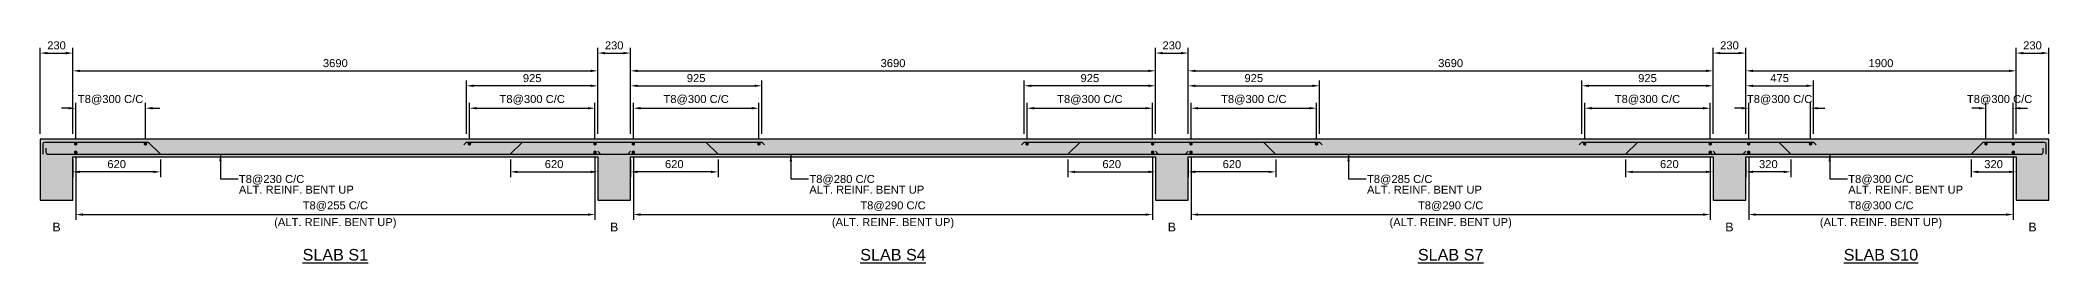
# Model space of a CAD drawing. Header units: inches. Extents: x -816171 to 9366335, y -450961 to 689132.
# Drawn here: x 7891222 to 7947702, y 265000 to 271261 of the extents above; entities that cross this region are included whole.
import ezdxf
from ezdxf.enums import TextEntityAlignment as Align

# ---------------------------------------------------------------- set-up
doc = ezdxf.new("R2010")
doc.units = ezdxf.units.IN
doc.header["$MEASUREMENT"] = 0
for name, color, linetype in [('Concrete Line', 2, 'Continuous'), ('Dimension', 31, 'Continuous'), ('Labels', 4, 'Continuous'), ('Reinforcement', 130, 'Continuous'), ('Solid', 25, 'Continuous'), ('Text', 31, 'Continuous')]:
    doc.layers.add(name, color=color, linetype=linetype)
doc.styles.add('SC-SLB1', font='SansSerif')
doc.styles.add('SC-SLB2', font='SansSerif')
doc.dimstyles.new('SlabElev', dxfattribs={"dimtxt": 225, "dimasz": 200, "dimexe": 150, "dimexo": 150, "dimgap": 100, "dimtad": 1, "dimtoh": 1, "dimdec": 4, "dimlfac": 0.25, "dimzin": 0, "dimdsep": 46, "dimtxsty": 'SC-SLB2', "dimcen": 0.09, "dimclrd": 8, "dimclre": 8, "dimclrt": 31, "dimadec": 0, "dimazin": 0, "dimtfac": 1, "dimtdec": 0, "dimtix": 1, "dimtofl": 0, "dimtmove": 0, "dimatfit": 3, "dimfxl": 1, "dimtolj": 1, "dimtzin": 0, "dimarcsym": 0})

# ---------------------------------------------------------------- blocks, each defined once
blk = doc.blocks.new('*D2975')
at = {"layer": 'DEFPOINTS', "color": 0, "transparency": 16777216}
for p in [(7906902, 270398), (7892142, 268478), (7906902, 268478)]:
    blk.add_point(p, dxfattribs=at)
at = {"layer": 'Dimension', "color": 8, "lineweight": -2, "transparency": 16777216}
for p, q in [((7892142, 268628), (7892142, 270548)), ((7906902, 268628), (7906902, 270548)), ((7892342, 270398), (7906702, 270398))]:
    blk.add_line(p, q, dxfattribs=at)
at = {"layer": 'Dimension', "color": 8, "transparency": 16777216}
for points in [[(7892342, 270431), (7892342, 270364), (7892142, 270398)], [(7906702, 270431), (7906702, 270364), (7906902, 270398)]]:
    blk.add_solid(points, dxfattribs=at)
at = {"layer": 'Dimension', "color": 31, "transparency": 16777216, "insert": (7899522, 270614), "char_height": 225, "attachment_point": 5, "style": 'SC-SLB2'}
blk.add_mtext('\\A1;3690', dxfattribs=at)
blk = doc.blocks.new('*D2976')
at = {"layer": 'DEFPOINTS', "color": 0, "transparency": 16777216}
for p in [(7892142, 270898), (7891222, 268478), (7892142, 268478)]:
    blk.add_point(p, dxfattribs=at)
at = {"layer": 'Dimension', "color": 8, "lineweight": -2, "transparency": 16777216}
for p, q in [((7891222, 268628), (7891222, 271048)), ((7891422, 270898), (7891942, 270898)), ((7892142, 268628), (7892142, 271048))]:
    blk.add_line(p, q, dxfattribs=at)
at = {"layer": 'Dimension', "color": 8, "transparency": 16777216}
for points in [[(7891422, 270931), (7891422, 270864), (7891222, 270898)], [(7891942, 270931), (7891942, 270864), (7892142, 270898)]]:
    blk.add_solid(points, dxfattribs=at)
at = {"layer": 'Dimension', "color": 31, "transparency": 16777216, "insert": (7891682, 271114), "char_height": 225, "attachment_point": 5, "style": 'SC-SLB2'}
blk.add_mtext('\\A1;230', dxfattribs=at)
blk = doc.blocks.new('*D2977')
at = {"layer": 'DEFPOINTS', "color": 0, "transparency": 16777216}
for p in [(7903212, 269978), (7903212, 268478), (7906902, 268478)]:
    blk.add_point(p, dxfattribs=at)
at = {"layer": 'Dimension', "color": 8, "lineweight": -2, "transparency": 16777216}
for p, q in [((7903212, 268628), (7903212, 270128)), ((7906702, 269978), (7903412, 269978)), ((7906902, 268628), (7906902, 270128))]:
    blk.add_line(p, q, dxfattribs=at)
at = {"layer": 'Dimension', "color": 8, "transparency": 16777216}
for points in [[(7903412, 270011), (7903412, 269944), (7903212, 269978)], [(7906702, 270011), (7906702, 269944), (7906902, 269978)]]:
    blk.add_solid(points, dxfattribs=at)
at = {"layer": 'Dimension', "color": 31, "transparency": 16777216, "insert": (7905057, 270193), "char_height": 225, "attachment_point": 5, "style": 'SC-SLB2'}
blk.add_mtext('\\A1;925', dxfattribs=at)
blk = doc.blocks.new('*D2978')
at = {"layer": 'DEFPOINTS', "color": 0, "transparency": 16777216}
for p in [(7922582, 270398), (7907822, 268478), (7922582, 268478)]:
    blk.add_point(p, dxfattribs=at)
at = {"layer": 'Dimension', "color": 8, "lineweight": -2, "transparency": 16777216}
for p, q in [((7907822, 268628), (7907822, 270548)), ((7922582, 268628), (7922582, 270548)), ((7908022, 270398), (7922382, 270398))]:
    blk.add_line(p, q, dxfattribs=at)
at = {"layer": 'Dimension', "color": 8, "transparency": 16777216}
for points in [[(7908022, 270431), (7908022, 270364), (7907822, 270398)], [(7922382, 270431), (7922382, 270364), (7922582, 270398)]]:
    blk.add_solid(points, dxfattribs=at)
at = {"layer": 'Dimension', "color": 31, "transparency": 16777216, "insert": (7915202, 270614), "char_height": 225, "attachment_point": 5, "style": 'SC-SLB2'}
blk.add_mtext('\\A1;3690', dxfattribs=at)
blk = doc.blocks.new('*D2979')
at = {"layer": 'DEFPOINTS', "color": 0, "transparency": 16777216}
for p in [(7907822, 270898), (7906902, 268478), (7907822, 268478)]:
    blk.add_point(p, dxfattribs=at)
at = {"layer": 'Dimension', "color": 8, "lineweight": -2, "transparency": 16777216}
for p, q in [((7906902, 268628), (7906902, 271048)), ((7907102, 270898), (7907622, 270898)), ((7907822, 268628), (7907822, 271048))]:
    blk.add_line(p, q, dxfattribs=at)
at = {"layer": 'Dimension', "color": 8, "transparency": 16777216}
for points in [[(7907102, 270931), (7907102, 270864), (7906902, 270898)], [(7907622, 270931), (7907622, 270864), (7907822, 270898)]]:
    blk.add_solid(points, dxfattribs=at)
at = {"layer": 'Dimension', "color": 31, "transparency": 16777216, "insert": (7907362, 271114), "char_height": 225, "attachment_point": 5, "style": 'SC-SLB2'}
blk.add_mtext('\\A1;230', dxfattribs=at)
blk = doc.blocks.new('*D2980')
at = {"layer": 'DEFPOINTS', "color": 0, "transparency": 16777216}
for p in [(7911512, 269978), (7907822, 268478), (7911512, 268478)]:
    blk.add_point(p, dxfattribs=at)
at = {"layer": 'Dimension', "color": 8, "lineweight": -2, "transparency": 16777216}
for p, q in [((7907822, 268628), (7907822, 270128)), ((7908022, 269978), (7911312, 269978)), ((7911512, 268628), (7911512, 270128))]:
    blk.add_line(p, q, dxfattribs=at)
at = {"layer": 'Dimension', "color": 8, "transparency": 16777216}
for points in [[(7908022, 270011), (7908022, 269944), (7907822, 269978)], [(7911312, 270011), (7911312, 269944), (7911512, 269978)]]:
    blk.add_solid(points, dxfattribs=at)
at = {"layer": 'Dimension', "color": 31, "transparency": 16777216, "insert": (7909667, 270193), "char_height": 225, "attachment_point": 5, "style": 'SC-SLB2'}
blk.add_mtext('\\A1;925', dxfattribs=at)
blk = doc.blocks.new('*D2981')
at = {"layer": 'DEFPOINTS', "color": 0, "transparency": 16777216}
for p in [(7918892, 269978), (7918892, 268478), (7922582, 268478)]:
    blk.add_point(p, dxfattribs=at)
at = {"layer": 'Dimension', "color": 8, "lineweight": -2, "transparency": 16777216}
for p, q in [((7918892, 268628), (7918892, 270128)), ((7922382, 269978), (7919092, 269978)), ((7922582, 268628), (7922582, 270128))]:
    blk.add_line(p, q, dxfattribs=at)
at = {"layer": 'Dimension', "color": 8, "transparency": 16777216}
for points in [[(7919092, 270011), (7919092, 269944), (7918892, 269978)], [(7922382, 270011), (7922382, 269944), (7922582, 269978)]]:
    blk.add_solid(points, dxfattribs=at)
at = {"layer": 'Dimension', "color": 31, "transparency": 16777216, "insert": (7920737, 270193), "char_height": 225, "attachment_point": 5, "style": 'SC-SLB2'}
blk.add_mtext('\\A1;925', dxfattribs=at)
blk = doc.blocks.new('*D2982')
at = {"layer": 'DEFPOINTS', "color": 0, "transparency": 16777216}
for p in [(7938262, 270398), (7923502, 268478), (7938262, 268478)]:
    blk.add_point(p, dxfattribs=at)
at = {"layer": 'Dimension', "color": 8, "lineweight": -2, "transparency": 16777216}
for p, q in [((7923502, 268628), (7923502, 270548)), ((7938262, 268628), (7938262, 270548)), ((7923702, 270398), (7938062, 270398))]:
    blk.add_line(p, q, dxfattribs=at)
at = {"layer": 'Dimension', "color": 8, "transparency": 16777216}
for points in [[(7923702, 270431), (7923702, 270364), (7923502, 270398)], [(7938062, 270431), (7938062, 270364), (7938262, 270398)]]:
    blk.add_solid(points, dxfattribs=at)
at = {"layer": 'Dimension', "color": 31, "transparency": 16777216, "insert": (7930882, 270614), "char_height": 225, "attachment_point": 5, "style": 'SC-SLB2'}
blk.add_mtext('\\A1;3690', dxfattribs=at)
blk = doc.blocks.new('*D2983')
at = {"layer": 'DEFPOINTS', "color": 0, "transparency": 16777216}
for p in [(7923502, 270898), (7922582, 268478), (7923502, 268478)]:
    blk.add_point(p, dxfattribs=at)
at = {"layer": 'Dimension', "color": 8, "lineweight": -2, "transparency": 16777216}
for p, q in [((7922582, 268628), (7922582, 271048)), ((7922782, 270898), (7923302, 270898)), ((7923502, 268628), (7923502, 271048))]:
    blk.add_line(p, q, dxfattribs=at)
at = {"layer": 'Dimension', "color": 8, "transparency": 16777216}
for points in [[(7922782, 270931), (7922782, 270864), (7922582, 270898)], [(7923302, 270931), (7923302, 270864), (7923502, 270898)]]:
    blk.add_solid(points, dxfattribs=at)
at = {"layer": 'Dimension', "color": 31, "transparency": 16777216, "insert": (7923042, 271114), "char_height": 225, "attachment_point": 5, "style": 'SC-SLB2'}
blk.add_mtext('\\A1;230', dxfattribs=at)
blk = doc.blocks.new('*D2984')
at = {"layer": 'DEFPOINTS', "color": 0, "transparency": 16777216}
for p in [(7927192, 269978), (7923502, 268478), (7927192, 268478)]:
    blk.add_point(p, dxfattribs=at)
at = {"layer": 'Dimension', "color": 8, "lineweight": -2, "transparency": 16777216}
for p, q in [((7923502, 268628), (7923502, 270128)), ((7923702, 269978), (7926992, 269978)), ((7927192, 268628), (7927192, 270128))]:
    blk.add_line(p, q, dxfattribs=at)
at = {"layer": 'Dimension', "color": 8, "transparency": 16777216}
for points in [[(7923702, 270011), (7923702, 269944), (7923502, 269978)], [(7926992, 270011), (7926992, 269944), (7927192, 269978)]]:
    blk.add_solid(points, dxfattribs=at)
at = {"layer": 'Dimension', "color": 31, "transparency": 16777216, "insert": (7925347, 270193), "char_height": 225, "attachment_point": 5, "style": 'SC-SLB2'}
blk.add_mtext('\\A1;925', dxfattribs=at)
blk = doc.blocks.new('*D2985')
at = {"layer": 'DEFPOINTS', "color": 0, "transparency": 16777216}
for p in [(7934572, 269978), (7934572, 268478), (7938262, 268478)]:
    blk.add_point(p, dxfattribs=at)
at = {"layer": 'Dimension', "color": 8, "lineweight": -2, "transparency": 16777216}
for p, q in [((7934572, 268628), (7934572, 270128)), ((7938062, 269978), (7934772, 269978)), ((7938262, 268628), (7938262, 270128))]:
    blk.add_line(p, q, dxfattribs=at)
at = {"layer": 'Dimension', "color": 8, "transparency": 16777216}
for points in [[(7934772, 270011), (7934772, 269944), (7934572, 269978)], [(7938062, 270011), (7938062, 269944), (7938262, 269978)]]:
    blk.add_solid(points, dxfattribs=at)
at = {"layer": 'Dimension', "color": 31, "transparency": 16777216, "insert": (7936417, 270193), "char_height": 225, "attachment_point": 5, "style": 'SC-SLB2'}
blk.add_mtext('\\A1;925', dxfattribs=at)
blk = doc.blocks.new('*D2986')
at = {"layer": 'DEFPOINTS', "color": 0, "transparency": 16777216}
for p in [(7946782, 270398), (7939182, 268478), (7946782, 268478)]:
    blk.add_point(p, dxfattribs=at)
at = {"layer": 'Dimension', "color": 8, "lineweight": -2, "transparency": 16777216}
for p, q in [((7939182, 268628), (7939182, 270548)), ((7946782, 268628), (7946782, 270548)), ((7939382, 270398), (7946582, 270398))]:
    blk.add_line(p, q, dxfattribs=at)
at = {"layer": 'Dimension', "color": 8, "transparency": 16777216}
for points in [[(7939382, 270431), (7939382, 270364), (7939182, 270398)], [(7946582, 270431), (7946582, 270364), (7946782, 270398)]]:
    blk.add_solid(points, dxfattribs=at)
at = {"layer": 'Dimension', "color": 31, "transparency": 16777216, "insert": (7942982, 270613), "char_height": 225, "attachment_point": 5, "style": 'SC-SLB2'}
blk.add_mtext('\\A1;1900', dxfattribs=at)
blk = doc.blocks.new('*D2987')
at = {"layer": 'DEFPOINTS', "color": 0, "transparency": 16777216}
for p in [(7939182, 270898), (7938262, 268478), (7939182, 268478)]:
    blk.add_point(p, dxfattribs=at)
at = {"layer": 'Dimension', "color": 8, "lineweight": -2, "transparency": 16777216}
for p, q in [((7938262, 268628), (7938262, 271048)), ((7938462, 270898), (7938982, 270898)), ((7939182, 268628), (7939182, 271048))]:
    blk.add_line(p, q, dxfattribs=at)
at = {"layer": 'Dimension', "color": 8, "transparency": 16777216}
for points in [[(7938462, 270931), (7938462, 270864), (7938262, 270898)], [(7938982, 270931), (7938982, 270864), (7939182, 270898)]]:
    blk.add_solid(points, dxfattribs=at)
at = {"layer": 'Dimension', "color": 31, "transparency": 16777216, "insert": (7938722, 271114), "char_height": 225, "attachment_point": 5, "style": 'SC-SLB2'}
blk.add_mtext('\\A1;230', dxfattribs=at)
blk = doc.blocks.new('*D2988')
at = {"layer": 'DEFPOINTS', "color": 0, "transparency": 16777216}
for p in [(7947702, 270898), (7946782, 268478), (7947702, 268478)]:
    blk.add_point(p, dxfattribs=at)
at = {"layer": 'Dimension', "color": 8, "lineweight": -2, "transparency": 16777216}
for p, q in [((7946782, 268628), (7946782, 271048)), ((7946982, 270898), (7947502, 270898)), ((7947702, 268628), (7947702, 271048))]:
    blk.add_line(p, q, dxfattribs=at)
at = {"layer": 'Dimension', "color": 8, "transparency": 16777216}
for points in [[(7946982, 270931), (7946982, 270864), (7946782, 270898)], [(7947502, 270931), (7947502, 270864), (7947702, 270898)]]:
    blk.add_solid(points, dxfattribs=at)
at = {"layer": 'Dimension', "color": 31, "transparency": 16777216, "insert": (7947242, 271114), "char_height": 225, "attachment_point": 5, "style": 'SC-SLB2'}
blk.add_mtext('\\A1;230', dxfattribs=at)
blk = doc.blocks.new('*D2989')
at = {"layer": 'DEFPOINTS', "color": 0, "transparency": 16777216}
for p in [(7941082, 269978), (7939182, 268478), (7941082, 268478)]:
    blk.add_point(p, dxfattribs=at)
at = {"layer": 'Dimension', "color": 8, "lineweight": -2, "transparency": 16777216}
for p, q in [((7939182, 268628), (7939182, 270128)), ((7939382, 269978), (7940882, 269978)), ((7941082, 268628), (7941082, 270128))]:
    blk.add_line(p, q, dxfattribs=at)
at = {"layer": 'Dimension', "color": 8, "transparency": 16777216}
for points in [[(7939382, 270011), (7939382, 269944), (7939182, 269978)], [(7940882, 270011), (7940882, 269944), (7941082, 269978)]]:
    blk.add_solid(points, dxfattribs=at)
at = {"layer": 'Dimension', "color": 31, "transparency": 16777216, "insert": (7940132, 270193), "char_height": 225, "attachment_point": 5, "style": 'SC-SLB2'}
blk.add_mtext('\\A1;475', dxfattribs=at)
blk = doc.blocks.new('*D2990')
at = {"layer": 'DEFPOINTS', "color": 0, "transparency": 16777216}
for p in [(7906822, 269348), (7903292, 268348), (7906822, 268348)]:
    blk.add_point(p, dxfattribs=at)
at = {"layer": 'Dimension', "color": 8, "lineweight": -2, "transparency": 16777216}
for p, q in [((7903292, 268498), (7903292, 269498)), ((7906822, 268498), (7906822, 269498)), ((7903492, 269348), (7906622, 269348))]:
    blk.add_line(p, q, dxfattribs=at)
at = {"layer": 'Dimension', "color": 8, "transparency": 16777216}
for points in [[(7903492, 269381), (7903492, 269314), (7903292, 269348)], [(7906622, 269381), (7906622, 269314), (7906822, 269348)]]:
    blk.add_solid(points, dxfattribs=at)
at = {"layer": 'Dimension', "color": 31, "transparency": 16777216, "insert": (7905057, 269584), "char_height": 225, "attachment_point": 5, "style": 'SC-SLB2'}
blk.add_mtext('\\A1;T8@300 C/C', dxfattribs=at)
blk = doc.blocks.new('*D2991')
at = {"layer": 'DEFPOINTS', "color": 0, "transparency": 16777216}
for p in [(7911432, 269348), (7907902, 268348), (7911432, 268348)]:
    blk.add_point(p, dxfattribs=at)
at = {"layer": 'Dimension', "color": 8, "lineweight": -2, "transparency": 16777216}
for p, q in [((7907902, 268498), (7907902, 269498)), ((7911432, 268498), (7911432, 269498)), ((7908102, 269348), (7911232, 269348))]:
    blk.add_line(p, q, dxfattribs=at)
at = {"layer": 'Dimension', "color": 8, "transparency": 16777216}
for points in [[(7908102, 269381), (7908102, 269314), (7907902, 269348)], [(7911232, 269381), (7911232, 269314), (7911432, 269348)]]:
    blk.add_solid(points, dxfattribs=at)
at = {"layer": 'Dimension', "color": 31, "transparency": 16777216, "insert": (7909667, 269584), "char_height": 225, "attachment_point": 5, "style": 'SC-SLB2'}
blk.add_mtext('\\A1;T8@300 C/C', dxfattribs=at)
blk = doc.blocks.new('*D2992')
at = {"layer": 'DEFPOINTS', "color": 0, "transparency": 16777216}
for p in [(7894182, 269348), (7892222, 268348), (7894182, 268348)]:
    blk.add_point(p, dxfattribs=at)
at = {"layer": 'Dimension', "color": 8, "lineweight": -2, "transparency": 16777216}
for p, q in [((7892222, 268498), (7892222, 269498)), ((7894182, 268498), (7894182, 269498)), ((7892022, 269348), (7891822, 269348)), ((7894382, 269348), (7894582, 269348))]:
    blk.add_line(p, q, dxfattribs=at)
at = {"layer": 'Dimension', "color": 8, "transparency": 16777216}
for points in [[(7892022, 269381), (7892022, 269314), (7892222, 269348)], [(7894382, 269381), (7894382, 269314), (7894182, 269348)]]:
    blk.add_solid(points, dxfattribs=at)
at = {"layer": 'Dimension', "color": 31, "transparency": 16777216, "insert": (7893202, 269584), "char_height": 225, "attachment_point": 5, "style": 'SC-SLB2'}
blk.add_mtext('\\A1;T8@300 C/C', dxfattribs=at)
blk = doc.blocks.new('*D2993')
at = {"layer": 'DEFPOINTS', "color": 0, "transparency": 16777216}
for p in [(7922502, 269348), (7918972, 268348), (7922502, 268348)]:
    blk.add_point(p, dxfattribs=at)
at = {"layer": 'Dimension', "color": 8, "lineweight": -2, "transparency": 16777216}
for p, q in [((7918972, 268498), (7918972, 269498)), ((7922502, 268498), (7922502, 269498)), ((7919172, 269348), (7922302, 269348))]:
    blk.add_line(p, q, dxfattribs=at)
at = {"layer": 'Dimension', "color": 8, "transparency": 16777216}
for points in [[(7919172, 269381), (7919172, 269314), (7918972, 269348)], [(7922302, 269381), (7922302, 269314), (7922502, 269348)]]:
    blk.add_solid(points, dxfattribs=at)
at = {"layer": 'Dimension', "color": 31, "transparency": 16777216, "insert": (7920737, 269584), "char_height": 225, "attachment_point": 5, "style": 'SC-SLB2'}
blk.add_mtext('\\A1;T8@300 C/C', dxfattribs=at)
blk = doc.blocks.new('*D2994')
at = {"layer": 'DEFPOINTS', "color": 0, "transparency": 16777216}
for p in [(7927112, 269348), (7923582, 268348), (7927112, 268348)]:
    blk.add_point(p, dxfattribs=at)
at = {"layer": 'Dimension', "color": 8, "lineweight": -2, "transparency": 16777216}
for p, q in [((7923582, 268498), (7923582, 269498)), ((7927112, 268498), (7927112, 269498)), ((7923782, 269348), (7926912, 269348))]:
    blk.add_line(p, q, dxfattribs=at)
at = {"layer": 'Dimension', "color": 8, "transparency": 16777216}
for points in [[(7923782, 269381), (7923782, 269314), (7923582, 269348)], [(7926912, 269381), (7926912, 269314), (7927112, 269348)]]:
    blk.add_solid(points, dxfattribs=at)
at = {"layer": 'Dimension', "color": 31, "transparency": 16777216, "insert": (7925347, 269584), "char_height": 225, "attachment_point": 5, "style": 'SC-SLB2'}
blk.add_mtext('\\A1;T8@300 C/C', dxfattribs=at)
blk = doc.blocks.new('*D2995')
at = {"layer": 'DEFPOINTS', "color": 0, "transparency": 16777216}
for p in [(7938182, 269348), (7934652, 268348), (7938182, 268348)]:
    blk.add_point(p, dxfattribs=at)
at = {"layer": 'Dimension', "color": 8, "lineweight": -2, "transparency": 16777216}
for p, q in [((7934652, 268498), (7934652, 269498)), ((7938182, 268498), (7938182, 269498)), ((7934852, 269348), (7937982, 269348))]:
    blk.add_line(p, q, dxfattribs=at)
at = {"layer": 'Dimension', "color": 8, "transparency": 16777216}
for points in [[(7934852, 269381), (7934852, 269314), (7934652, 269348)], [(7937982, 269381), (7937982, 269314), (7938182, 269348)]]:
    blk.add_solid(points, dxfattribs=at)
at = {"layer": 'Dimension', "color": 31, "transparency": 16777216, "insert": (7936417, 269584), "char_height": 225, "attachment_point": 5, "style": 'SC-SLB2'}
blk.add_mtext('\\A1;T8@300 C/C', dxfattribs=at)
blk = doc.blocks.new('*D2996')
at = {"layer": 'DEFPOINTS', "color": 0, "transparency": 16777216}
for p in [(7941002, 269348), (7939262, 268348), (7941002, 268348)]:
    blk.add_point(p, dxfattribs=at)
at = {"layer": 'Dimension', "color": 8, "lineweight": -2, "transparency": 16777216}
for p, q in [((7939262, 268498), (7939262, 269498)), ((7941002, 268498), (7941002, 269498)), ((7939062, 269348), (7938862, 269348)), ((7941202, 269348), (7941402, 269348))]:
    blk.add_line(p, q, dxfattribs=at)
at = {"layer": 'Dimension', "color": 8, "transparency": 16777216}
for points in [[(7939062, 269381), (7939062, 269314), (7939262, 269348)], [(7941202, 269381), (7941202, 269314), (7941002, 269348)]]:
    blk.add_solid(points, dxfattribs=at)
at = {"layer": 'Dimension', "color": 31, "transparency": 16777216, "insert": (7940132, 269584), "char_height": 225, "attachment_point": 5, "style": 'SC-SLB2'}
blk.add_mtext('\\A1;T8@300 C/C', dxfattribs=at)
blk = doc.blocks.new('*D2997')
at = {"layer": 'DEFPOINTS', "color": 0, "transparency": 16777216}
for p in [(7945935, 269348), (7945935, 268348), (7946702, 268348)]:
    blk.add_point(p, dxfattribs=at)
at = {"layer": 'Dimension', "color": 8, "lineweight": -2, "transparency": 16777216}
for p, q in [((7945935, 268498), (7945935, 269498)), ((7946702, 268498), (7946702, 269498)), ((7945735, 269348), (7945535, 269348)), ((7946902, 269348), (7947102, 269348))]:
    blk.add_line(p, q, dxfattribs=at)
at = {"layer": 'Dimension', "color": 8, "transparency": 16777216}
for points in [[(7945735, 269381), (7945735, 269314), (7945935, 269348)], [(7946902, 269381), (7946902, 269314), (7946702, 269348)]]:
    blk.add_solid(points, dxfattribs=at)
at = {"layer": 'Dimension', "color": 31, "transparency": 16777216, "insert": (7946318, 269584), "char_height": 225, "attachment_point": 5, "style": 'SC-SLB2'}
blk.add_mtext('\\A1;T8@300 C/C', dxfattribs=at)
blk = doc.blocks.new('*D2998')
at = {"layer": 'DEFPOINTS', "color": 0, "transparency": 16777216}
for p in [(7892222, 268108), (7906822, 268108), (7906822, 266358)]:
    blk.add_point(p, dxfattribs=at)
at = {"layer": 'Dimension', "color": 8, "lineweight": -2, "transparency": 16777216}
for p, q in [((7892222, 267958), (7892222, 266208)), ((7906822, 267958), (7906822, 266208)), ((7892422, 266358), (7906622, 266358))]:
    blk.add_line(p, q, dxfattribs=at)
at = {"layer": 'Dimension', "color": 8, "transparency": 16777216}
for points in [[(7892422, 266391), (7892422, 266324), (7892222, 266358)], [(7906622, 266391), (7906622, 266324), (7906822, 266358)]]:
    blk.add_solid(points, dxfattribs=at)
at = {"layer": 'Dimension', "color": 31, "transparency": 16777216, "char_height": 225, "attachment_point": 5, "style": 'SC-SLB2'}
for s, insert in [('\\A1;T8@255 C/C', (7899522, 266594)), ('\\A1;(ALT. REINF. BENT UP)', (7899522, 266112))]:
    blk.add_mtext(s, dxfattribs=dict(at, insert=insert))
blk = doc.blocks.new('*D2999')
at = {"layer": 'DEFPOINTS', "color": 0, "transparency": 16777216}
for p in [(7892142, 268058), (7894602, 268058), (7892142, 267558)]:
    blk.add_point(p, dxfattribs=at)
at = {"layer": 'Dimension', "color": 8, "lineweight": -2, "transparency": 16777216}
for p, q in [((7892142, 267908), (7892142, 267408)), ((7894602, 267908), (7894602, 267408)), ((7894402, 267558), (7892342, 267558))]:
    blk.add_line(p, q, dxfattribs=at)
at = {"layer": 'Dimension', "color": 8, "transparency": 16777216}
for points in [[(7892342, 267591), (7892342, 267524), (7892142, 267558)], [(7894402, 267591), (7894402, 267524), (7894602, 267558)]]:
    blk.add_solid(points, dxfattribs=at)
at = {"layer": 'Dimension', "color": 31, "transparency": 16777216, "insert": (7893372, 267774), "char_height": 225, "attachment_point": 5, "style": 'SC-SLB2'}
blk.add_mtext('\\A1;620', dxfattribs=at)
blk = doc.blocks.new('*D3000')
at = {"layer": 'DEFPOINTS', "color": 0, "transparency": 16777216}
for p in [(7904442, 268058), (7906902, 268058), (7906902, 267558)]:
    blk.add_point(p, dxfattribs=at)
at = {"layer": 'Dimension', "color": 8, "lineweight": -2, "transparency": 16777216}
for p, q in [((7904442, 267908), (7904442, 267408)), ((7906902, 267908), (7906902, 267408)), ((7904642, 267558), (7906702, 267558))]:
    blk.add_line(p, q, dxfattribs=at)
at = {"layer": 'Dimension', "color": 8, "transparency": 16777216}
for points in [[(7904642, 267591), (7904642, 267524), (7904442, 267558)], [(7906702, 267591), (7906702, 267524), (7906902, 267558)]]:
    blk.add_solid(points, dxfattribs=at)
at = {"layer": 'Dimension', "color": 31, "transparency": 16777216, "insert": (7905672, 267774), "char_height": 225, "attachment_point": 5, "style": 'SC-SLB2'}
blk.add_mtext('\\A1;620', dxfattribs=at)
blk = doc.blocks.new('*D3001')
at = {"layer": 'DEFPOINTS', "color": 0, "transparency": 16777216}
for p in [(7907902, 268108), (7922502, 268108), (7922502, 266358)]:
    blk.add_point(p, dxfattribs=at)
at = {"layer": 'Dimension', "color": 8, "lineweight": -2, "transparency": 16777216}
for p, q in [((7907902, 267958), (7907902, 266208)), ((7922502, 267958), (7922502, 266208)), ((7908102, 266358), (7922302, 266358))]:
    blk.add_line(p, q, dxfattribs=at)
at = {"layer": 'Dimension', "color": 8, "transparency": 16777216}
for points in [[(7908102, 266391), (7908102, 266324), (7907902, 266358)], [(7922302, 266391), (7922302, 266324), (7922502, 266358)]]:
    blk.add_solid(points, dxfattribs=at)
at = {"layer": 'Dimension', "color": 31, "transparency": 16777216, "char_height": 225, "attachment_point": 5, "style": 'SC-SLB2'}
for s, insert in [('\\A1;T8@290 C/C', (7915202, 266594)), ('\\A1;(ALT. REINF. BENT UP)', (7915202, 266112))]:
    blk.add_mtext(s, dxfattribs=dict(at, insert=insert))
blk = doc.blocks.new('*D3002')
at = {"layer": 'DEFPOINTS', "color": 0, "transparency": 16777216}
for p in [(7907822, 268058), (7910282, 268058), (7907822, 267558)]:
    blk.add_point(p, dxfattribs=at)
at = {"layer": 'Dimension', "color": 8, "lineweight": -2, "transparency": 16777216}
for p, q in [((7907822, 267908), (7907822, 267408)), ((7910282, 267908), (7910282, 267408)), ((7910082, 267558), (7908022, 267558))]:
    blk.add_line(p, q, dxfattribs=at)
at = {"layer": 'Dimension', "color": 8, "transparency": 16777216}
for points in [[(7908022, 267591), (7908022, 267524), (7907822, 267558)], [(7910082, 267591), (7910082, 267524), (7910282, 267558)]]:
    blk.add_solid(points, dxfattribs=at)
at = {"layer": 'Dimension', "color": 31, "transparency": 16777216, "insert": (7909052, 267774), "char_height": 225, "attachment_point": 5, "style": 'SC-SLB2'}
blk.add_mtext('\\A1;620', dxfattribs=at)
blk = doc.blocks.new('*D3003')
at = {"layer": 'DEFPOINTS', "color": 0, "transparency": 16777216}
for p in [(7920122, 268058), (7922582, 268058), (7922582, 267558)]:
    blk.add_point(p, dxfattribs=at)
at = {"layer": 'Dimension', "color": 8, "lineweight": -2, "transparency": 16777216}
for p, q in [((7920122, 267908), (7920122, 267408)), ((7922582, 267908), (7922582, 267408)), ((7920322, 267558), (7922382, 267558))]:
    blk.add_line(p, q, dxfattribs=at)
at = {"layer": 'Dimension', "color": 8, "transparency": 16777216}
for points in [[(7920322, 267591), (7920322, 267524), (7920122, 267558)], [(7922382, 267591), (7922382, 267524), (7922582, 267558)]]:
    blk.add_solid(points, dxfattribs=at)
at = {"layer": 'Dimension', "color": 31, "transparency": 16777216, "insert": (7921352, 267774), "char_height": 225, "attachment_point": 5, "style": 'SC-SLB2'}
blk.add_mtext('\\A1;620', dxfattribs=at)
blk = doc.blocks.new('*D3004')
at = {"layer": 'DEFPOINTS', "color": 0, "transparency": 16777216}
for p in [(7923582, 268108), (7938182, 268108), (7938182, 266358)]:
    blk.add_point(p, dxfattribs=at)
at = {"layer": 'Dimension', "color": 8, "lineweight": -2, "transparency": 16777216}
for p, q in [((7923582, 267958), (7923582, 266208)), ((7938182, 267958), (7938182, 266208)), ((7923782, 266358), (7937982, 266358))]:
    blk.add_line(p, q, dxfattribs=at)
at = {"layer": 'Dimension', "color": 8, "transparency": 16777216}
for points in [[(7923782, 266391), (7923782, 266324), (7923582, 266358)], [(7937982, 266391), (7937982, 266324), (7938182, 266358)]]:
    blk.add_solid(points, dxfattribs=at)
at = {"layer": 'Dimension', "color": 31, "transparency": 16777216, "char_height": 225, "attachment_point": 5, "style": 'SC-SLB2'}
for s, insert in [('\\A1;T8@290 C/C', (7930882, 266594)), ('\\A1;(ALT. REINF. BENT UP)', (7930882, 266112))]:
    blk.add_mtext(s, dxfattribs=dict(at, insert=insert))
blk = doc.blocks.new('*D3005')
at = {"layer": 'DEFPOINTS', "color": 0, "transparency": 16777216}
for p in [(7923502, 268058), (7925962, 268058), (7923502, 267558)]:
    blk.add_point(p, dxfattribs=at)
at = {"layer": 'Dimension', "color": 8, "lineweight": -2, "transparency": 16777216}
for p, q in [((7923502, 267908), (7923502, 267408)), ((7925962, 267908), (7925962, 267408)), ((7925762, 267558), (7923702, 267558))]:
    blk.add_line(p, q, dxfattribs=at)
at = {"layer": 'Dimension', "color": 8, "transparency": 16777216}
for points in [[(7923702, 267591), (7923702, 267524), (7923502, 267558)], [(7925762, 267591), (7925762, 267524), (7925962, 267558)]]:
    blk.add_solid(points, dxfattribs=at)
at = {"layer": 'Dimension', "color": 31, "transparency": 16777216, "insert": (7924732, 267774), "char_height": 225, "attachment_point": 5, "style": 'SC-SLB2'}
blk.add_mtext('\\A1;620', dxfattribs=at)
blk = doc.blocks.new('*D3006')
at = {"layer": 'DEFPOINTS', "color": 0, "transparency": 16777216}
for p in [(7935802, 268058), (7938262, 268058), (7938262, 267558)]:
    blk.add_point(p, dxfattribs=at)
at = {"layer": 'Dimension', "color": 8, "lineweight": -2, "transparency": 16777216}
for p, q in [((7935802, 267908), (7935802, 267408)), ((7938262, 267908), (7938262, 267408)), ((7936002, 267558), (7938062, 267558))]:
    blk.add_line(p, q, dxfattribs=at)
at = {"layer": 'Dimension', "color": 8, "transparency": 16777216}
for points in [[(7936002, 267591), (7936002, 267524), (7935802, 267558)], [(7938062, 267591), (7938062, 267524), (7938262, 267558)]]:
    blk.add_solid(points, dxfattribs=at)
at = {"layer": 'Dimension', "color": 31, "transparency": 16777216, "insert": (7937032, 267774), "char_height": 225, "attachment_point": 5, "style": 'SC-SLB2'}
blk.add_mtext('\\A1;620', dxfattribs=at)
blk = doc.blocks.new('*D3007')
at = {"layer": 'DEFPOINTS', "color": 0, "transparency": 16777216}
for p in [(7939262, 268108), (7946702, 268108), (7946702, 266358)]:
    blk.add_point(p, dxfattribs=at)
at = {"layer": 'Dimension', "color": 8, "lineweight": -2, "transparency": 16777216}
for p, q in [((7939262, 267958), (7939262, 266208)), ((7946702, 267958), (7946702, 266208)), ((7939462, 266358), (7946502, 266358))]:
    blk.add_line(p, q, dxfattribs=at)
at = {"layer": 'Dimension', "color": 8, "transparency": 16777216}
for points in [[(7939462, 266391), (7939462, 266324), (7939262, 266358)], [(7946502, 266391), (7946502, 266324), (7946702, 266358)]]:
    blk.add_solid(points, dxfattribs=at)
at = {"layer": 'Dimension', "color": 31, "transparency": 16777216, "char_height": 225, "attachment_point": 5, "style": 'SC-SLB2'}
for s, insert in [('\\A1;T8@300 C/C', (7942982, 266594)), ('\\A1;(ALT. REINF. BENT UP)', (7942982, 266112))]:
    blk.add_mtext(s, dxfattribs=dict(at, insert=insert))
blk = doc.blocks.new('*D3008')
at = {"layer": 'DEFPOINTS', "color": 0, "transparency": 16777216}
for p in [(7939182, 268058), (7940448, 268058), (7939182, 267558)]:
    blk.add_point(p, dxfattribs=at)
at = {"layer": 'Dimension', "color": 8, "lineweight": -2, "transparency": 16777216}
for p, q in [((7939182, 267908), (7939182, 267408)), ((7940448, 267908), (7940448, 267408)), ((7940248, 267558), (7939382, 267558))]:
    blk.add_line(p, q, dxfattribs=at)
at = {"layer": 'Dimension', "color": 8, "transparency": 16777216}
for points in [[(7939382, 267591), (7939382, 267524), (7939182, 267558)], [(7940248, 267591), (7940248, 267524), (7940448, 267558)]]:
    blk.add_solid(points, dxfattribs=at)
at = {"layer": 'Dimension', "color": 31, "transparency": 16777216, "insert": (7939815, 267774), "char_height": 225, "attachment_point": 5, "style": 'SC-SLB2'}
blk.add_mtext('\\A1;320', dxfattribs=at)
blk = doc.blocks.new('*D3009')
at = {"layer": 'DEFPOINTS', "color": 0, "transparency": 16777216}
for p in [(7945515, 268058), (7946782, 268058), (7946782, 267558)]:
    blk.add_point(p, dxfattribs=at)
at = {"layer": 'Dimension', "color": 8, "lineweight": -2, "transparency": 16777216}
for p, q in [((7945515, 267908), (7945515, 267408)), ((7946782, 267908), (7946782, 267408)), ((7945715, 267558), (7946582, 267558))]:
    blk.add_line(p, q, dxfattribs=at)
at = {"layer": 'Dimension', "color": 8, "transparency": 16777216}
for points in [[(7945715, 267591), (7945715, 267524), (7945515, 267558)], [(7946582, 267591), (7946582, 267524), (7946782, 267558)]]:
    blk.add_solid(points, dxfattribs=at)
at = {"layer": 'Dimension', "color": 31, "transparency": 16777216, "insert": (7946148, 267774), "char_height": 225, "attachment_point": 5, "style": 'SC-SLB2'}
blk.add_mtext('\\A1;320', dxfattribs=at)

msp = doc.modelspace()

# ---------------------------------------------------------------- hatches: boundary and pattern name
at = {"layer": 'Solid'}
msp.add_hatch(color=256, dxfattribs=at).paths.add_polyline_path([(7891221.7164, 266757.5083), (7892141.7164, 266757.5083), (7892141.7164, 267977.5083), (7906901.7164, 267977.5083), (7906901.7164, 266757.5083), (7907821.7164, 266757.5083), (7907821.7164, 267977.5083), (7922581.7164, 267977.5083), (7922581.7164, 266757.5083), (7923501.7164, 266757.5083), (7923501.7164, 267977.5083), (7938261.7164, 267977.5083), (7938261.7164, 266757.5083), (7939181.7164, 266757.5083), (7939181.7164, 267977.5083), (7946781.7164, 267977.5083), (7946781.7164, 266757.5083), (7947701.7164, 266757.5083), (7947701.7164, 268477.5083), (7947701.7164, 268477.5083), (7947701.7164, 268477.5083), (7946781.7164, 268477.5083), (7946781.7164, 268477.5083), (7939181.7164, 268477.5083), (7939181.7164, 268477.5083), (7938261.7164, 268477.5083), (7938261.7164, 268477.5083), (7923501.7164, 268477.5083), (7923501.7164, 268477.5083), (7922581.7164, 268477.5083), (7922581.7164, 268477.5083), (7907821.7164, 268477.5083), (7907821.7164, 268477.5083), (7906901.7164, 268477.5083), (7906901.7164, 268477.5083), (7892141.7164, 268477.5083), (7892141.7164, 268477.5083), (7891221.7164, 268477.5083), (7891221.7164, 268477.5083), (7891221.7164, 268477.5083)], flags=0)

# ---------------------------------------------------------------- linework, layer by layer
at = {"layer": 'Concrete Line'}
msp.add_lwpolyline([(7891221.7164, 266757.5083), (7892141.7164, 266757.5083), (7892141.7164, 267977.5083), (7906901.7164, 267977.5083), (7906901.7164, 266757.5083), (7907821.7164, 266757.5083), (7907821.7164, 267977.5083), (7922581.7164, 267977.5083), (7922581.7164, 266757.5083), (7923501.7164, 266757.5083), (7923501.7164, 267977.5083), (7938261.7164, 267977.5083), (7938261.7164, 266757.5083), (7939181.7164, 266757.5083), (7939181.7164, 267977.5083), (7946781.7164, 267977.5083), (7946781.7164, 266757.5083), (7947701.7164, 266757.5083), (7947701.7164, 268477.5083), (7947701.7164, 268477.5083), (7947701.7164, 268477.5083), (7946781.7164, 268477.5083), (7946781.7164, 268477.5083), (7939181.7164, 268477.5083), (7939181.7164, 268477.5083), (7938261.7164, 268477.5083), (7938261.7164, 268477.5083), (7923501.7164, 268477.5083), (7923501.7164, 268477.5083), (7922581.7164, 268477.5083), (7922581.7164, 268477.5083), (7907821.7164, 268477.5083), (7907821.7164, 268477.5083), (7906901.7164, 268477.5083), (7906901.7164, 268477.5083), (7892141.7164, 268477.5083), (7892141.7164, 268477.5083), (7891221.7164, 268477.5083), (7891221.7164, 268477.5083), (7891221.7164, 268477.5083), (7891221.7164, 266757.5083)], dxfattribs=at)
at = {"layer": 'Reinforcement'}
for points in [[(7891301.7164, 268057.5083), (7891301.7164, 268347.5083, -0.4), (7891351.7164, 268397.5083), (7894261.7164, 268397.5083)], [(7945855.04974, 268397.5083), (7947571.7164, 268397.5083, -0.4), (7947621.7164, 268347.5083), (7947621.7164, 268057.5083)], [(7891381.7164, 268227.5083), (7891381.7164, 268107.5083, 0.4), (7891431.7164, 268057.5083), (7907741.7164, 268057.5083)], [(7938341.7164, 268057.5083), (7947491.7164, 268057.5083, 0.4), (7947541.7164, 268107.5083), (7947541.7164, 268227.5083)]]:
    msp.add_lwpolyline(points, format="xyb", dxfattribs=at)
at = {"layer": 'Reinforcement', "const_width": 50}
for points in [[(7892196.7164, 268347.5083, 1), (7892246.7164, 268347.5083, 1)], [(7894156.7164, 268347.5083, 1), (7894206.7164, 268347.5083, 1)], [(7903266.7164, 268347.5083, 1), (7903316.7164, 268347.5083, 1)], [(7906796.7164, 268347.5083, 1), (7906846.7164, 268347.5083, 1)], [(7907876.7164, 268347.5083, 1), (7907926.7164, 268347.5083, 1)], [(7911406.7164, 268347.5083, 1), (7911456.7164, 268347.5083, 1)], [(7918946.7164, 268347.5083, 1), (7918996.7164, 268347.5083, 1)], [(7922476.7164, 268347.5083, 1), (7922526.7164, 268347.5083, 1)], [(7923556.7164, 268347.5083, 1), (7923606.7164, 268347.5083, 1)], [(7927086.7164, 268347.5083, 1), (7927136.7164, 268347.5083, 1)], [(7934626.7164, 268347.5083, 1), (7934676.7164, 268347.5083, 1)], [(7938156.7164, 268347.5083, 1), (7938206.7164, 268347.5083, 1)], [(7939236.7164, 268347.5083, 1), (7939286.7164, 268347.5083, 1)], [(7940976.7164, 268347.5083, 1), (7941026.7164, 268347.5083, 1)], [(7945910.04974, 268347.5083, 1), (7945960.04974, 268347.5083, 1)], [(7946676.7164, 268347.5083, 1), (7946726.7164, 268347.5083, 1)], [(7892196.7164, 268107.5083, 1), (7892246.7164, 268107.5083, 1)], [(7906796.7164, 268107.5083, 1), (7906846.7164, 268107.5083, 1)], [(7907876.7164, 268107.5083, 1), (7907926.7164, 268107.5083, 1)], [(7922476.7164, 268107.5083, 1), (7922526.7164, 268107.5083, 1)], [(7923556.7164, 268107.5083, 1), (7923606.7164, 268107.5083, 1)], [(7938156.7164, 268107.5083, 1), (7938206.7164, 268107.5083, 1)], [(7939236.7164, 268107.5083, 1), (7939286.7164, 268107.5083, 1)], [(7946676.7164, 268107.5083, 1), (7946726.7164, 268107.5083, 1)]]:
    msp.add_lwpolyline(points, format="xyb", close=True, dxfattribs=at)
at = {"layer": 'Reinforcement'}
for points in [[(7894261.7164, 268397.5083), (7894601.7164, 268057.5083)], [(7903211.7164, 268397.5083), (7903131.7163, 268317.5083)], [(7903211.7164, 268397.5083), (7911511.7164, 268397.5083)], [(7904781.7164, 268397.5083), (7904441.7164, 268057.5083)], [(7909941.7164, 268397.5083), (7910281.7164, 268057.5083)], [(7911511.7164, 268397.5083), (7911591.71651, 268317.5083)], [(7918891.7164, 268397.5083), (7918811.7163, 268317.5083)], [(7918891.7164, 268397.5083), (7927191.7164, 268397.5083)], [(7920461.7164, 268397.5083), (7920121.7164, 268057.5083)], [(7925621.7164, 268397.5083), (7925961.7164, 268057.5083)], [(7927191.7164, 268397.5083), (7927271.71651, 268317.5083)], [(7934571.7164, 268397.5083), (7934491.7163, 268317.5083)], [(7934571.7164, 268397.5083), (7941081.7164, 268397.5083)], [(7936141.7164, 268397.5083), (7935801.7164, 268057.5083)], [(7940108.38307, 268397.5083), (7940448.38307, 268057.5083)], [(7941081.7164, 268397.5083), (7941161.71651, 268317.5083)], [(7945855.04974, 268397.5083), (7945515.04974, 268057.5083)], [(7906981.7164, 268057.5083), (7906901.7163, 268137.5083)], [(7906981.7164, 268057.5083), (7923421.7164, 268057.5083)], [(7907741.7164, 268057.5083), (7907821.71651, 268137.5083)], [(7920121.7164, 268057.5083), (7920201.71651, 268137.5083)], [(7922661.7164, 268057.5083), (7922581.7163, 268137.5083)], [(7922661.7164, 268057.5083), (7939101.7164, 268057.5083)], [(7923421.7164, 268057.5083), (7923501.71651, 268137.5083)], [(7935801.7164, 268057.5083), (7935881.71651, 268137.5083)], [(7938341.7164, 268057.5083), (7938261.7163, 268137.5083)], [(7939101.7164, 268057.5083), (7939181.71651, 268137.5083)]]:
    msp.add_lwpolyline(points, dxfattribs=at)

# ---------------------------------------------------------------- texts
at = {"layer": 'Labels', "style": 'SC-SLB1'}
for s, height, p in [('B', 250, (7891681.7164, 266007.5083)), ('B', 250, (7907361.7164, 266007.5083)), ('B', 250, (7923041.7164, 266007.5083)), ('B', 250, (7938721.7164, 266007.5083)), ('B', 250, (7947241.7164, 266007.5083)), ('%%USLAB S1', 325, (7899521.7164, 265227.5083)), ('%%USLAB S4', 325, (7915201.7164, 265227.5083)), ('%%USLAB S7', 325, (7930881.7164, 265227.5083)), ('%%USLAB S10', 325, (7942981.7164, 265227.5083))]:
    msp.add_text(s, height=height, dxfattribs=at).set_placement(p, align=Align.MIDDLE_CENTER)
at = {"layer": 'Text', "style": 'SC-SLB2'}
for s, p in [('ALT. REINF. BENT UP', (7896809.7164, 267057.5083)), ('T8@230 C/C', (7896809.7164, 267357.5083)), ('ALT. REINF. BENT UP', (7912849.7164, 267057.5083)), ('T8@280 C/C', (7912849.7164, 267357.5083)), ('ALT. REINF. BENT UP', (7928529.7164, 267057.5083)), ('T8@285 C/C', (7928529.7164, 267357.5083)), ('ALT. REINF. BENT UP', (7942061.7164, 267057.5083)), ('T8@300 C/C', (7942061.7164, 267357.5083))]:
    msp.add_text(s, height=225, dxfattribs=at).set_placement(p, align=Align.MIDDLE_LEFT)

# ---------------------------------------------------------------- dimensions: what is measured, and where the dimension line sits
at = {"layer": 'Dimension'}
for p1, p2, distance, text, picture, middle in [((7891221.7164, 268477.5083), (7892141.7164, 268477.5083), 2420, '230', '*D2976', (7891681.7164, 271113.55768)), ((7906901.7164, 268477.5083), (7907821.7164, 268477.5083), 2420, '230', '*D2979', (7907361.7164, 271113.55768)), ((7922581.7164, 268477.5083), (7923501.7164, 268477.5083), 2420, '230', '*D2983', (7923041.7164, 271113.55768)), ((7938261.7164, 268477.5083), (7939181.7164, 268477.5083), 2420, '230', '*D2987', (7938721.7164, 271113.55768)), ((7946781.7164, 268477.5083), (7947701.7164, 268477.5083), 2420, '230', '*D2988', (7947241.7164, 271113.55768)), ((7892141.7164, 268477.5083), (7906901.7164, 268477.5083), 1920, '3690', '*D2975', (7899521.7164, 270613.55768)), ((7907821.7164, 268477.5083), (7922581.7164, 268477.5083), 1920, '3690', '*D2978', (7915201.7164, 270613.55768)), ((7923501.7164, 268477.5083), (7938261.7164, 268477.5083), 1920, '3690', '*D2982', (7930881.7164, 270613.55768)), ((7939181.7164, 268477.5083), (7946781.7164, 268477.5083), 1920, '1900', '*D2986', (7942981.7164, 270613.40336)), ((7906901.7164, 268477.5083), (7903211.7164, 268477.5083), -1500, '925', '*D2977', (7905056.7164, 270193.40336)), ((7907821.7164, 268477.5083), (7911511.7164, 268477.5083), 1500, '925', '*D2980', (7909666.7164, 270193.40336)), ((7922581.7164, 268477.5083), (7918891.7164, 268477.5083), -1500, '925', '*D2981', (7920736.7164, 270193.40336)), ((7923501.7164, 268477.5083), (7927191.7164, 268477.5083), 1500, '925', '*D2984', (7925346.7164, 270193.40336)), ((7938261.7164, 268477.5083), (7934571.7164, 268477.5083), -1500, '925', '*D2985', (7936416.7164, 270193.40336)), ((7939181.7164, 268477.5083), (7941081.7164, 268477.5083), 1500, '475', '*D2989', (7940131.7164, 270193.40336)), ((7892221.7164, 268347.5083), (7894181.7164, 268347.5083), 1000, 'T8@300 C/C', '*D2992', (7893201.7164, 269584.23669)), ((7903291.7164, 268347.5083), (7906821.7164, 268347.5083), 1000, 'T8@300 C/C', '*D2990', (7905056.7164, 269584.23669)), ((7907901.7164, 268347.5083), (7911431.7164, 268347.5083), 1000, 'T8@300 C/C', '*D2991', (7909666.7164, 269584.23669)), ((7918971.7164, 268347.5083), (7922501.7164, 268347.5083), 1000, 'T8@300 C/C', '*D2993', (7920736.7164, 269584.23669)), ((7923581.7164, 268347.5083), (7927111.7164, 268347.5083), 1000, 'T8@300 C/C', '*D2994', (7925346.7164, 269584.23669)), ((7934651.7164, 268347.5083), (7938181.7164, 268347.5083), 1000, 'T8@300 C/C', '*D2995', (7936416.7164, 269584.23669)), ((7939261.7164, 268347.5083), (7941001.7164, 268347.5083), 1000, 'T8@300 C/C', '*D2996', (7940131.7164, 269584.23669)), ((7946701.7164, 268347.5083), (7945935.04974, 268347.5083), -1000, 'T8@300 C/C', '*D2997', (7946318.38307, 269584.23669)), ((7894601.7164, 268057.5083), (7892141.7164, 268057.5083), 500, '620', '*D2999', (7893371.7164, 267773.55768)), ((7892221.7164, 268107.5083), (7906821.7164, 268107.5083), -1750, 'T8@255 C/C\\X(ALT. REINF. BENT UP)', '*D2998', (7899521.7164, 266357.5083)), ((7904441.7164, 268057.5083), (7906901.7164, 268057.5083), -500, '620', '*D3000', (7905671.7164, 267773.55768)), ((7910281.7164, 268057.5083), (7907821.7164, 268057.5083), 500, '620', '*D3002', (7909051.7164, 267773.55768)), ((7907901.7164, 268107.5083), (7922501.7164, 268107.5083), -1750, 'T8@290 C/C\\X(ALT. REINF. BENT UP)', '*D3001', (7915201.7164, 266357.5083)), ((7920121.7164, 268057.5083), (7922581.7164, 268057.5083), -500, '620', '*D3003', (7921351.7164, 267773.55768)), ((7925961.7164, 268057.5083), (7923501.7164, 268057.5083), 500, '620', '*D3005', (7924731.7164, 267773.55768)), ((7923581.7164, 268107.5083), (7938181.7164, 268107.5083), -1750, 'T8@290 C/C\\X(ALT. REINF. BENT UP)', '*D3004', (7930881.7164, 266357.5083)), ((7935801.7164, 268057.5083), (7938261.7164, 268057.5083), -500, '620', '*D3006', (7937031.7164, 267773.55768)), ((7940448.38307, 268057.5083), (7939181.7164, 268057.5083), 500, '320', '*D3008', (7939815.04974, 267773.55768)), ((7939261.7164, 268107.5083), (7946701.7164, 268107.5083), -1750, 'T8@300 C/C\\X(ALT. REINF. BENT UP)', '*D3007', (7942981.7164, 266357.5083)), ((7945515.04974, 268057.5083), (7946781.7164, 268057.5083), -500, '320', '*D3009', (7946148.38307, 267773.55768))]:
    dim = msp.add_aligned_dim(p1=p1, p2=p2, distance=distance, text=text, dimstyle='SlabElev', dxfattribs=at)
    dim.commit()
    dim.dimension.update_dxf_attribs({"geometry": picture, "text_midpoint": middle})

# ---------------------------------------------------------------- leaders
for points in [[(7896289.7164, 268057.5083), (7896289.7164, 267357.5083), (7896789.7164, 267357.5083)], [(7912329.7164, 268057.5083), (7912329.7164, 267357.5083), (7912829.7164, 267357.5083)], [(7928009.7164, 268057.5083), (7928009.7164, 267357.5083), (7928509.7164, 267357.5083)], [(7941541.7164, 268057.5083), (7941541.7164, 267357.5083), (7942041.7164, 267357.5083)]]:
    msp.add_leader(points, dimstyle='SlabElev', dxfattribs=at)

doc.saveas('drawing.dxf')
